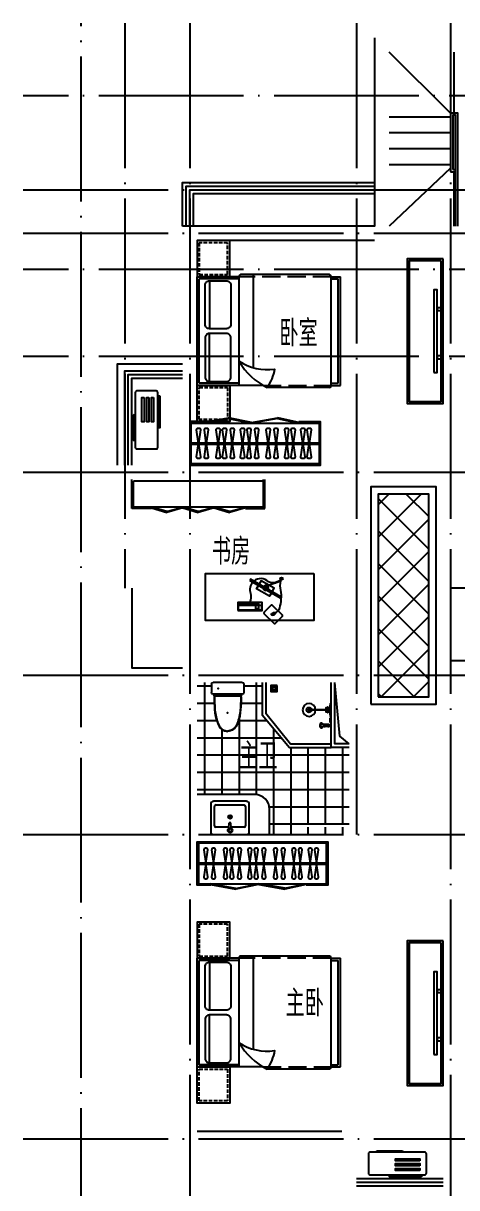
# Model space of a CAD drawing. Extents: x 921942 to 1159542, y -958603 to -790785.
# Drawn here: x 1114490 to 1120475, y -902263 to -886186 of the extents above; entities that cross this region are included whole.
import ezdxf

# ---------------------------------------------------------------- set-up
doc = ezdxf.new("R2010")
doc.units = 0
doc.header["$LTSCALE"] = 1000
doc.header["$MEASUREMENT"] = 0
doc.linetypes.add('DASH', pattern=[0.35, 0.25, -0.1])
doc.linetypes.add('DOTE', pattern=[2.42, 2, -0.2, 0.02, -0.2])
for name, color, linetype in [('BALCONY', 6, 'CONTINUOUS'), ('DOTE', 1, 'DOTE'), ('STAIR', 2, 'CONTINUOUS'), ('TT', 7, 'CONTINUOUS'), ('WINDOW', 4, 'CONTINUOUS'), ('厨卫', 8, 'CONTINUOUS'), ('家具', 8, 'CONTINUOUS'), ('平面填充', 250, 'CONTINUOUS'), ('看线', 2, 'CONTINUOUS'), ('空调', 8, 'CONTINUOUS'), ('管道', 8, 'CONTINUOUS'), ('面积线', 3, 'CONTINUOUS')]:
    doc.layers.add(name, color=color, linetype=linetype)
doc.styles.get("Standard").update_dxf_attribs({"font": 'GBENOR', "bigfont": 'GBCBIG'})

# ---------------------------------------------------------------- blocks, each defined once
blk = doc.blocks.new('dgfgf')
at = {"layer": '家具'}
blk.add_lwpolyline([(7597, -62676), (7147, -62676), (7147, -63176), (7597, -63176), (7597, -62676), (7517, -62676)], dxfattribs=at)
at = {"layer": '家具', "color": 251, "linetype": 'DASH', "ltscale": 0.2}
blk.add_lwpolyline([(7567, -62706), (7177, -62706), (7177, -63146), (7567, -63146)], close=True, dxfattribs=at)
blk = doc.blocks.new('A$C72813290')
at = {"layer": '家具'}
for p, q in [((579, 2000), (0, 2000)), ((0, 500), (0, 2000)), ((30, 530), (30, 1970)), ((579, 1970), (30, 1970)), ((170, 1945), (170, 1283)), ((579, 500), (579, 2010)), ((1830, 2030), (599, 2030)), ((779, 753), (779, 2030)), ((1850, 500), (1850, 2000)), ((1850, 2000), (1980, 2000)), ((1850, 1970), (1950, 1970)), ((1950, 530), (1950, 1970)), ((1980, 500), (1980, 2000)), ((170, 555), (170, 1217)), ((912, 500), (0, 500)), ((579, 530), (30, 530)), ((1850, 530), (1950, 530)), ((1850, 500), (1980, 500)), ((1830, 470), (967, 470))]:
    blk.add_line(p, q, dxfattribs=at)
at = {"layer": '家具', "linetype": 'DASH'}
for p, q in [((1850, 2000), (579, 2000)), ((912, 500), (1850, 500))]:
    blk.add_line(p, q, dxfattribs=at)
at = {"layer": '家具'}
for points in [[(170, 1945), (405, 1945, -0.414214), (465, 1885), (465, 1343, -0.414214), (405, 1283), (170, 1283, -0.414214), (110, 1343), (110, 1885, -0.414214)], [(170, 555), (405, 555, 0.414214), (465, 615), (465, 1157, 0.414214), (405, 1217), (170, 1217, 0.414214), (110, 1157), (110, 615, 0.414214)]]:
    blk.add_lwpolyline(points, format="xyb", close=True, dxfattribs=at)
blk.add_lwpolyline([(579, 833, 0.180302), (1071, 725, -0.088637), (967, 470, 28871.271551)], format="xyb", dxfattribs=at)
for centre, radius, start, end in [((599, 2010), 20, 90, 180), ((1819, 2001), 30.7, 357.6884, 69.6917), ((1392, 1313), 944, 210.6075, 243.2773), ((1819, 499), 30.7, 290.3566, 2.3152)]:
    blk.add_arc(centre, radius, start, end, dxfattribs=at)
blk.add_blockref('dgfgf', (-7147, 65176), dxfattribs=at)
at = {"layer": '家具', "xscale": -1, "rotation": 180}
blk.add_blockref('dgfgf', (-7147, -62676), dxfattribs=at)
blk = doc.blocks.new('sderg fhfgjghj')
at = {"layer": '家具'}
blk.add_line((934, 186), (934, 206), dxfattribs=at)
at = {"layer": '家具', "color": 8}
for p, q in [((-553, -83), (1212, -84)), ((-553, -103), (1212, -104))]:
    blk.add_line(p, q, dxfattribs=at)
at = {"layer": '家具'}
for points in [[(-390, 187), (-390, 207), (-573, 207), (-573, -393), (1232, -394), (1232, 206), (934, 206)], [(-388, 187), (934, 186), (1212, 186), (1212, -374), (-553, -373), (-553, 187), (-388, 187)]]:
    blk.add_lwpolyline(points, dxfattribs=at)
for points in [[(-388, 196), (-40, 259), (-39, 250), (-386, 187)], [(276, 196), (-40, 259), (-42, 250), (274, 187)], [(278, 196), (640, 259), (642, 249), (280, 186)], [(934, 196), (640, 259), (638, 249), (932, 186)]]:
    blk.add_lwpolyline(points, close=True, dxfattribs=at)
at = {"layer": '家具', "color": 8}
for points in [[(-479, -280), (-452, -93), (-479, 93, -0.459921), (-459, 117), (-445, 117, -0.459921), (-425, 93), (-452, -93), (-425, -280, -0.459921), (-445, -303), (-459, -303, -0.459921)], [(-372, -280), (-346, -93), (-372, 93, -0.459921), (-353, 117), (-338, 117, -0.459921), (-319, 93), (-346, -93), (-319, -280, -0.459921), (-338, -303), (-353, -303, -0.459921)], [(-209, -280), (-182, -93), (-209, 93, -0.459921), (-189, 117), (-175, 117, -0.459921), (-155, 93), (-182, -93), (-155, -280, -0.459921), (-175, -303), (-189, -303, -0.459921)], [(-120, -280), (-93, -93), (-120, 93, -0.459921), (-100, 117), (-86, 117, -0.459921), (-66, 93), (-93, -93), (-66, -280, -0.459921), (-86, -303), (-100, -303, -0.459921)], [(-13, -280), (13, -93), (-13, 93, -0.459921), (6, 117), (21, 117, -0.459921), (40, 93), (13, -93), (40, -280, -0.459921), (21, -303), (6, -303, -0.459921)], [(128, -280), (155, -93), (128, 93, -0.459921), (148, 117), (162, 117, -0.459921), (182, 93), (155, -93), (182, -280, -0.459921), (162, -303), (148, -303, -0.459921)], [(217, -280), (244, -93), (217, 93, -0.459921), (236, 117), (251, 117, -0.459921), (270, 93), (244, -93), (270, -280, -0.459921), (251, -303), (236, -303, -0.459921)], [(323, -280), (350, -93), (323, 93, -0.459921), (343, 117), (357, 117, -0.459921), (377, 93), (350, -93), (377, -280, -0.459921), (357, -303), (343, -303, -0.459921)], [(483, -280), (510, -93), (483, 93, -0.459921), (503, 117), (518, 117, -0.459921), (537, 93), (510, -93), (537, -280, -0.459921), (518, -303), (503, -303, -0.459921)], [(590, -280), (617, -93), (590, 93, -0.459921), (610, 117), (624, 117, -0.459921), (644, 93), (617, -93), (644, -280, -0.459921), (624, -303), (610, -303, -0.459921)], [(737, -280), (764, -93), (737, 93, -0.459921), (757, 117), (771, 117, -0.459921), (791, 93), (764, -93), (791, -280, -0.459921), (771, -303), (757, -303, -0.459921)], [(826, -280), (852, -93), (826, 93, -0.459921), (845, 117), (860, 117, -0.459921), (879, 93), (852, -93), (879, -280, -0.459921), (860, -303), (845, -303, -0.459921)], [(961, -280), (988, -93), (961, 93, -0.459921), (981, 117), (995, 117, -0.459921), (1015, 93), (988, -93), (1015, -280, -0.459921), (995, -303), (981, -303, -0.459921)], [(1049, -280), (1076, -93), (1049, 93, -0.459921), (1069, 117), (1083, 117, -0.459921), (1103, 93), (1076, -93), (1103, -280, -0.459921), (1083, -303), (1069, -303, -0.459921)]]:
    blk.add_lwpolyline(points, format="xyb", close=True, dxfattribs=at)
blk = doc.blocks.new('A$C2FB07499')
at = {"layer": '家具', "ltscale": 0.5}
blk.add_lwpolyline([(500, 0), (0, 0), (0, 2000), (500, 2000)], close=True, dxfattribs=at)
at = {"layer": '家具', "color": 251, "ltscale": 40}
for points in [[(470, 30), (30, 30), (30, 1970), (470, 1970)], [(368, 1572), (415, 1572), (415, 428), (368, 428)], [(415, 1381), (480, 1381), (480, 1343), (415, 1343)], [(415, 717), (480, 717), (480, 679), (415, 679)]]:
    blk.add_lwpolyline(points, close=True, dxfattribs=at)
blk = doc.blocks.new('asfdgfhgfh')
at = {"layer": '厨卫', "lineweight": -3}
for p, q in [((-222, -50), (-222, -125)), ((-222, -72), (-192, -72)), ((-192, -50), (-192, -125)), ((-12, -37), (-12, -27)), ((4, -42), (4, -315)), ((14, -315), (14, -42)), ((31, -37), (31, -27))]:
    blk.add_line(p, q, dxfattribs=at)
at = {"layer": '厨卫', "color": 8}
for p, q in [((-6, -37), (-6, -27)), ((24, -34), (24, -27))]:
    blk.add_line(p, q, dxfattribs=at)
at = {"layer": '厨卫', "lineweight": -3}
for points in [[(-195, -40), (-195, -12), (-219, -12), (-219, -40)], [(-1, -27), (-46, -27), (-76, -22), (-76, -12)], [(-76, -12), (94, -12), (94, -22), (64, -27), (19, -27)], [(-19, -61), (-29, -61), (-29, -57), (-19, -57)], [(4, -82), (-19, -82), (-19, -37), (-6, -37)], [(24, -37), (37, -37), (37, -82), (14, -82)], [(37, -57), (47, -57), (47, -61), (37, -61)]]:
    blk.add_lwpolyline(points, dxfattribs=at)
for points in [[(-162, -12), (-162, -22), (-106, -22), (-106, -12)], [(40, -12), (40, -22), (-22, -22), (-22, -12)]]:
    blk.add_lwpolyline(points, close=True, dxfattribs=at)
at = {"layer": '厨卫', "color": 8}
for points in [[(4, -62), (-6, -62), (-6, -34), (-1, -34)], [(19, -34), (24, -34), (24, -62), (14, -62)]]:
    blk.add_lwpolyline(points, dxfattribs=at)
blk.add_lwpolyline([(19, -22), (19, -42), (-1, -42), (-1, -22)], close=True, dxfattribs=at)
for centre, radius in [((-207, -50), 15), ((-207, -99), 15), ((9, -315), 5)]:
    blk.add_circle(centre, radius, dxfattribs=at)
at = {"layer": '厨卫', "lineweight": -3}
blk.add_circle((9, -315), 89.5, dxfattribs=at)
for centre, start, end in [((-239, -119), 286.4181, 340.3267), ((-175, -119), 199.6733, 253.5819)]:
    blk.add_arc(centre, 17.7, start, end, dxfattribs=at)
at = {"layer": '厨卫', "color": 8}
for centre, radius, start, end in [((-207, -50), 17, 133.3359, 208.0725), ((-207, -99), 17, 151.9275, 28.0725), ((-207, -50), 17, 331.9275, 46.6641), ((9, -315), 35, 98.2132, 81.7868), ((9, -315), 9, 123.749, 56.251)]:
    blk.add_arc(centre, radius, start, end, dxfattribs=at)
at = {"layer": '厨卫', "lineweight": -3, "extrusion": (0, 0, -1)}
for centre, major_axis, ratio, start_param, end_param in [((-207, -147), (33.6, 0), 0.612909, -0.37962, 3.521213), ((-207, -138), (31.4, 0), 0.47884, -1.072899, 4.214492)]:
    blk.add_ellipse(centre, major_axis=major_axis, ratio=ratio, start_param=start_param, end_param=end_param, dxfattribs=at)
blk = doc.blocks.new('aswfdgdfh')
at = {"layer": '厨卫'}
blk.add_lwpolyline([(43, -43), (43, 43), (-43, 43), (-43, -43)], close=True, dxfattribs=at)
at = {"layer": '厨卫', "color": 8}
for points in [[(-33, 0), (-33, 1), (-17, 1), (-17, 0)], [(-24, 23), (-22, 24), (-11, 13), (-13, 12)], [(0, 33), (1, 33), (1, 17), (0, 17)], [(23, 24), (24, 22), (13, 11), (12, 13)], [(33, 0), (33, -1), (17, -1), (17, 0)], [(-23, -24), (-24, -22), (-13, -11), (-12, -13)], [(0, -33), (-1, -33), (-1, -17), (0, -17)], [(24, -23), (22, -24), (11, -13), (13, -12)]]:
    blk.add_lwpolyline(points, close=True, dxfattribs=at)
blk.add_circle((0, 0), 36.6, dxfattribs=at)
blk = doc.blocks.new('asfdgfh')
at = {"layer": '厨卫', "ltscale": 100}
for p, q in [((-266, -207, 0), (-266, -92, 0)), ((159, -67, 0), (-241, -67, 0)), ((145, -40, 0), (-228, -40, 0)), ((184, -207, 0), (184, -92, 0)), ((159, -232, 0), (-241, -232, 0))]:
    blk.add_line(p, q, dxfattribs=at)
for centre, radius, start, end in [((-241, -92, 0), 25, 90, 180), ((-261, -39, 0), 33.7, 303.6157, 10.847), ((178, -39, 0), 33.9, 169.3113, 235.1347), ((159, -92, 0), 25, 0, 90), ((-241, -207, 0), 25, 180, 270), ((159, -207, 0), 25, 270, 0)]:
    blk.add_arc(centre, radius, start, end, dxfattribs=at)
for points, knots in [([(-227, -33, 0), (-227, 85, 0), (-226, 243, 0), (-137, 424, 0), (-69, 441, 0), (-41, 448, 0)], [0, 0, 0, 0, 355.24272, 473.249847, 556.576042, 556.576042, 556.576042, 556.576042]), ([(-222, -41, 0), (-222, -2, 0), (-222, 29, 0), (-220, 90, 0), (-219, 121, 0), (-213, 182, 0), (-208, 213, 0), (-198, 258, 0), (-194, 273, 0), (-187, 296, 0), (-184, 303, 0), (-180, 315, 0), (-179, 319, 0), (-176, 326, 0), (-174, 330, 0), (-170, 341, 0), (-167, 348, 0), (-160, 363, 0), (-156, 369, 0), (-148, 382, 0), (-143, 389, 0), (-134, 400, 0), (-129, 405, 0), (-121, 412, 0), (-118, 414, 0), (-112, 418, 0), (-109, 420, 0), (-102, 423, 0), (-99, 425, 0), (-92, 428, 0), (-89, 429, 0), (-78, 433, 0), (-71, 435, 0), (-56, 440, 0), (-48, 441, 0), (-40, 443, 0)], [0, 0, 0, 0, 92.762674, 92.762674, 185.525347, 185.525347, 278.288021, 278.288021, 324.669358, 324.669358, 347.860026, 347.860026, 359.45536, 359.45536, 371.050694, 371.050694, 394.241363, 394.241363, 417.432031, 417.432031, 440.6227, 440.6227, 463.813368, 463.813368, 475.408702, 475.408702, 487.004036, 487.004036, 498.599371, 498.599371, 510.194705, 510.194705, 533.385373, 533.385373, 556.576042, 556.576042, 556.576042, 556.576042]), ([(140, -40, 0), (140, -2, 0), (139, 29, 0), (138, 90, 0), (136, 121, 0), (130, 182, 0), (125, 213, 0), (115, 258, 0), (111, 273, 0), (104, 296, 0), (101, 303, 0), (97, 315, 0), (96, 319, 0), (93, 326, 0), (92, 330, 0), (87, 341, 0), (84, 348, 0), (77, 363, 0), (73, 369, 0), (65, 382, 0), (61, 389, 0), (51, 400, 0), (46, 405, 0), (38, 412, 0), (35, 414, 0), (29, 418, 0), (26, 420, 0), (20, 423, 0), (16, 425, 0), (10, 428, 0), (6, 429, 0), (-4, 433, 0), (-12, 435, 0), (-27, 440, 0), (-35, 441, 0), (-43, 443, 0)], [0, 0, 0, 0, 92.762674, 92.762674, 185.525347, 185.525347, 278.288021, 278.288021, 324.669358, 324.669358, 347.860026, 347.860026, 359.45536, 359.45536, 371.050694, 371.050694, 394.241363, 394.241363, 417.432031, 417.432031, 440.6227, 440.6227, 463.813368, 463.813368, 475.408702, 475.408702, 487.004036, 487.004036, 498.599371, 498.599371, 510.194705, 510.194705, 533.385373, 533.385373, 556.576042, 556.576042, 556.576042, 556.576042]), ([(145, -33, 0), (144, 85, 0), (143, 243, 0), (54, 424, 0), (-13, 441, 0), (-41, 448, 0)], [0, 0, 0, 0, 355.24272, 473.249847, 556.576042, 556.576042, 556.576042, 556.576042])]:
    blk.add_open_spline(points, degree=3, knots=knots, dxfattribs=at)
at = {"layer": '厨卫'}
for p in [(-42, 189, 0), (-171, -149, 0)]:
    blk.add_point(p, dxfattribs=at)
blk = doc.blocks.new('dfdsf')
at = {"layer": '家具'}
for p, q in [((-5626, -27307), (-6081, -27307)), ((-6119, -27345), (-6119, -27726)), ((-5588, -27726), (-5588, -27345)), ((-6081, -27765), (-5626, -27765))]:
    blk.add_line(p, q, dxfattribs=at)
at = {"layer": '家具', "color": 8}
for p, q in [((-6068, -27695), (-6068, -27428)), ((-6049, -27409), (-5869, -27409)), ((-5872, -27364), (-5886, -27364)), ((-5867, -27351), (-5876, -27341)), ((-5867, -27377), (-5876, -27387)), ((-5870, -27392), (-5866, -27466)), ((-5866, -27466), (-5841, -27466)), ((-5854, -27345), (-5854, -27332)), ((-5854, -27383), (-5854, -27396)), ((-5837, -27392), (-5841, -27466)), ((-5831, -27341), (-5840, -27350)), ((-5831, -27387), (-5840, -27377)), ((-5838, -27409), (-5658, -27409)), ((-5835, -27364), (-5821, -27364)), ((-5639, -27428), (-5639, -27695)), ((-5658, -27714), (-6049, -27714))]:
    blk.add_line(p, q, dxfattribs=at)
for centre, radius in [((-5854, -27364), 32.3), ((-5854, -27364), 18.8), ((-5855, -27549), 25.4), ((-5855, -27549), 16)]:
    blk.add_circle(centre, radius, dxfattribs=at)
at = {"layer": '家具'}
for centre, start, end in [((-6081, -27345), 90, 180), ((-5626, -27345), 0, 90), ((-6081, -27726), 180, 270), ((-5626, -27726), 270, 0)]:
    blk.add_arc(centre, 38.1, start, end, dxfattribs=at)
at = {"layer": '家具', "color": 8}
for centre, start, end in [((-6049, -27428), 90, 180), ((-5658, -27428), 0, 90), ((-6049, -27695), 180, 270), ((-5658, -27695), 270, 0)]:
    blk.add_arc(centre, 19.1, start, end, dxfattribs=at)
blk = doc.blocks.new('safdgfhgj')
at = {"layer": '家具'}
for p, q in [((-827, -219), (-827, 181)), ((990, 161), (-807, 161)), ((-807, -219), (-807, 161)), ((990, -219), (990, 181)), ((1010, -219), (1010, 181)), ((-556, -219), (-827, -219)), ((-556, -199), (-807, -199)), ((-556, -199), (-556, -219)), ((742, -199), (-556, -199)), ((742, -219), (1010, -219))]:
    blk.add_line(p, q, dxfattribs=at)
for points in [[(-556, -209), (-347, -272), (-345, -262), (-554, -199)], [(-124, -209), (-347, -272), (-348, -262), (-125, -199)], [(-124, -209), (86, -272), (88, -262), (-122, -199)], [(309, -209), (86, -272), (84, -262), (307, -199)], [(309, -209), (519, -272), (520, -262), (311, -199)], [(742, -209), (519, -272), (517, -262), (740, -199)]]:
    blk.add_lwpolyline(points, close=True, dxfattribs=at)
blk.add_lwpolyline([(990, -199), (742, -199), (742, -219)], dxfattribs=at)
blk = doc.blocks.new('空调机')
at = {"layer": '空调', "color": 8}
for p, q in [((2416486, -275315), (2416486, -275325)), ((2416849, -275305), (2416496, -275305)), ((2416859, -275325), (2416859, -275315))]:
    blk.add_line(p, q, dxfattribs=at)
blk.add_lwpolyline([(2416186, -275325), (2416946, -275325, -0.414214), (2416966, -275345), (2416966, -275615, -0.414214), (2416946, -275635), (2416186, -275635, -0.414214), (2416166, -275615), (2416166, -275345, -0.414214)], format="xyb", close=True, dxfattribs=at)
for points in [[(2416256, -275445), (2416592, -275445), (2416592, -275416), (2416256, -275416)], [(2416256, -275511), (2416592, -275511), (2416592, -275482), (2416256, -275482)], [(2416256, -275577), (2416592, -275577), (2416592, -275548), (2416256, -275548)], [(2416235, -275664), (2416675, -275664), (2416675, -275649), (2416235, -275649)]]:
    blk.add_lwpolyline(points, close=True, dxfattribs=at)
for centre, start, end in [((2416496, -275315), 90, 180), ((2416849, -275315), 0, 90)]:
    blk.add_arc(centre, 10, start, end, dxfattribs=at)
blk = doc.blocks.new('monitor')
at = {"layer": '家具'}
for p, q in [((1213982, -498635), (1213982, -498650)), ((1214012, -498635), (1214012, -498650))]:
    blk.add_line(p, q, dxfattribs=at)
for points in [[(1213797, -498665), (1214197, -498665), (1214197, -498650), (1213797, -498650)], [(1213982, -498635), (1214012, -498635), (1214012, -498620), (1213982, -498620)], [(1213987, -498635), (1214007, -498635), (1214007, -498650), (1213987, -498650)]]:
    blk.add_lwpolyline(points, close=True, dxfattribs=at)
for points in [[(1214082, -498650), (1214082, -498605), (1213912, -498605), (1213912, -498650)], [(1214082, -498665), (1214082, -498710), (1213912, -498710), (1213912, -498665)]]:
    blk.add_lwpolyline(points, dxfattribs=at)
for start, end in [(120, 180), (210, 330), (0, 60)]:
    blk.add_arc((1213997, -498650), 30, start, end, dxfattribs=at)
blk = doc.blocks.new('keyborad')
at = {"layer": '家具'}
for points in [[(1214046, -499984), (1214325, -499984), (1214325, -499891), (1214046, -499891)], [(1214055, -499905), (1214247, -499905), (1214247, -499912), (1214055, -499912)], [(1214055, -499920), (1214247, -499920), (1214247, -499977), (1214055, -499977)], [(1214252, -499905), (1214283, -499905), (1214283, -499912), (1214252, -499912)], [(1214252, -499920), (1214283, -499920), (1214283, -499962), (1214252, -499962)], [(1214287, -499920), (1214318, -499920), (1214318, -499977), (1214287, -499977)]]:
    blk.add_lwpolyline(points, close=True, dxfattribs=at)
blk = doc.blocks.new('com')
at = {"layer": '家具'}
for p, q in [((1214280, -499611), (1214282, -499613)), ((1214281, -499613), (1214289, -499632))]:
    blk.add_line(p, q, dxfattribs=at)
for points in [[(1213891, -499544, -0.353754), (1213926, -499692, 0.387634), (1213919, -499858, 0.387634)], [(1213891, -499544, -0.222136), (1213950, -499639, 0.247528), (1214002, -499714, 1.194978)], [(1213891, -499544, 0.157264), (1213998, -499559, -0.115899), (1214201, -499561, -0.228917), (1214276, -499604, 0.669925)], [(1214288, -499653, -0.102482), (1214276, -499632, -0.140335), (1214276, -499620, -0.497592), (1214290, -499614, 0.497592)], [(1214305, -499645, 0.102482), (1214298, -499623, 0.140335), (1214290, -499614, 0.497592), (1214276, -499620, -0.497592)], [(1214305, -499645, -0.825627), (1214288, -499653, -4.21376)], [(1213930, -499869, 0.285337), (1214057, -499894, -0.150591), (1214161, -499902)]]:
    blk.add_lwpolyline(points, format="xyb", dxfattribs=at)
blk.add_lwpolyline([(1214292, -499741), (1214398, -499630, 0.414214), (1214398, -499611), (1214320, -499536, 0.414214), (1214301, -499537), (1214195, -499647, 0.414214), (1214195, -499666), (1214273, -499741, 0.414214)], format="xyb", close=True, dxfattribs=at)
blk.add_lwpolyline([(1214276, -499605), (1214279, -499611), (1214281, -499610), (1214277, -499604)], close=True, dxfattribs=at)
blk.add_circle((1213891, -499544), 15, dxfattribs=at)
blk.add_arc((1214283, -499617), 17, 248.1471, 338.0484, dxfattribs=at)
at = {"layer": '家具', "rotation": 59.99999999993759}
blk.add_blockref('monitor', (175155, -1301750), dxfattribs=at)
at = {"layer": '看线', "rotation": 90}
blk.add_blockref('keyborad', (714270, -1714087), dxfattribs=at)

msp = doc.modelspace()

# ---------------------------------------------------------------- hatches: boundary and pattern name
at = {"layer": '平面填充'}
h = msp.add_hatch(dxfattribs=at)
h.set_pattern_fill('NET', color=256, scale=100, angle=45, style=0)
h.set_pattern_definition([(45, (464772.54, -324788.2), (-224.5064, 224.5064), []), (135, (464772.54, -324788.2), (-224.5064, -224.5064), [])])
h.paths.add_polyline_path([(1119390, -895486), (1120090, -895486), (1120090, -892686), (1119390, -892686)])
h = msp.add_hatch(dxfattribs=at)
h.set_pattern_fill('NET', color=256, scale=75, style=0)
h.set_pattern_definition([(0, (464772.54, -324788.2), (0, 238.125), []), (90, (464772.54, -324788.2), (-238.125, 1e-14), [])])
edge = h.paths.add_edge_path()
edge.add_line((1118990, -896488), (1118990, -896186))
edge.add_line((1118990, -896186), (1118740, -896186))
edge.add_line((1118740, -896186), (1118165, -896186))
edge.add_line((1118165, -896186), (1117790, -895736))
edge.add_line((1117790, -895736), (1117790, -895286))
edge.add_line((1117790, -895286), (1117512, -895286))
edge.add_arc((1117512, -895311), 25, 0, 90, ccw=False)
edge.add_line((1117537, -895311), (1117537, -895426))
edge.add_arc((1117512, -895426), 25, -90, 0, ccw=False)
edge.add_arc((1117531, -895479), 33.9, 124.8653, 190.6887)
edge.add_spline(control_points=[(1117498, -895485), (1117497, -895603), (1117497, -895760), (1117407, -895942), (1117340, -895959), (1117312, -895966)], knot_values=[0, 0, 0, 0, 355.24272, 473.249847, 556.576042, 556.576042, 556.576042, 556.576042], degree=3, periodic=0)
edge.add_spline(control_points=[(1117312, -895966), (1117284, -895959), (1117216, -895942), (1117127, -895760), (1117126, -895603), (1117126, -895485)], knot_values=[0, 0, 0, 0, 83.326195, 201.333322, 556.576042, 556.576042, 556.576042, 556.576042], degree=3, periodic=0)
edge.add_arc((1117093, -895479), 33.7, 349.153, 415.5214)
edge.add_arc((1117112, -895426), 25, 180, 269.8178, ccw=False)
edge.add_line((1117087, -895426), (1117087, -895311))
edge.add_arc((1117112, -895311), 25, 90, 180, ccw=False)
edge.add_line((1117112, -895286), (1116890, -895286))
edge.add_line((1116890, -895286), (1116890, -895886))
edge.add_line((1116890, -895886), (1116890, -896286))
edge.add_line((1116890, -896286), (1116890, -896836))
edge.add_line((1116890, -896836), (1117690, -896836))
edge.add_arc((1117690, -897036), 200, 0, 90, ccw=False)
edge.add_line((1117890, -897036), (1117890, -897386))
edge.add_line((1117890, -897386), (1118990, -897386))
edge.add_line((1118990, -897386), (1118990, -897286))
edge.add_line((1118990, -897286), (1118260, -897286))
edge.add_line((1118260, -897286), (1118260, -897246))
edge.add_line((1118260, -897246), (1118260, -897246))
edge.add_arc((1119040, -897266), 780, 93.6753, 178.5307, ccw=False)
edge = h.paths.add_edge_path()
edge.add_line((1118990, -897246), (1118990, -896488))
edge.add_arc((1119040, -897266), 780, 93.6753, 178.5307)
edge.add_line((1118260, -897246), (1118990, -897246))

# ---------------------------------------------------------------- linework, layer by layer
at = {"layer": 'BALCONY', "color": 8}
msp.add_line((1119090, -902136), (1120290, -902136), dxfattribs=at)
at = {"layer": 'BALCONY'}
for p, q in [((1119090, -902186), (1120290, -902186)), ((1119090, -902236), (1120290, -902236))]:
    msp.add_line(p, q, dxfattribs=at)
at = {"layer": 'BALCONY', "color": 8}
for points in [[(1115790, -892286), (1115790, -890886), (1116690, -890886)], [(1115990, -892286), (1115990, -891086), (1116690, -891086)]]:
    msp.add_lwpolyline(points, dxfattribs=at)
at = {"layer": 'BALCONY'}
for points in [[(1115890, -892286), (1115890, -890986), (1116690, -890986)], [(1115940, -892286), (1115940, -891036), (1116690, -891036)]]:
    msp.add_lwpolyline(points, dxfattribs=at)
at = {"layer": 'DOTE', "linetype": 'DOTE'}
for p, q in [((1115290, -905586), (1115290, -886186)), ((1115890, -886186), (1115890, -893986)), ((1116790, -886186), (1116790, -905586)), ((1119090, -886186), (1119090, -897386)), ((1120390, -886186), (1120390, -905586)), ((1144152, -887186), (1114490, -887186)), ((1114490, -888486), (1144152, -888486)), ((1114490, -889086), (1144152, -889086)), ((1144152, -889586), (1114490, -889586)), ((1144152, -890786), (1114490, -890786)), ((1114490, -892386), (1144152, -892386)), ((1114490, -895186), (1144152, -895186)), ((1114490, -897386), (1144152, -897386)), ((1114490, -901586), (1144152, -901586))]:
    msp.add_line(p, q, dxfattribs=at)
at = {"layer": 'STAIR'}
for p, q in [((1120390, -887426), (1119540, -886586)), ((1120440, -887426), (1120440, -886586)), ((1119540, -887476), (1120390, -887476)), ((1119540, -887696), (1120390, -887696)), ((1119540, -887916), (1120390, -887916)), ((1119540, -888136), (1120390, -888136)), ((1120390, -888186), (1119540, -888986)), ((1120440, -888986), (1120440, -888236))]:
    msp.add_line(p, q, dxfattribs=at)
at = {"layer": 'WINDOW'}
for points in [[(1116690, -888986), (1116690, -888386), (1119340, -888386)], [(1116740, -888986), (1116740, -888436), (1119340, -888436)], [(1116790, -888986), (1116790, -888486), (1119340, -888486)], [(1116840, -888986), (1116840, -888536), (1119340, -888536), (1119340, -888986)], [(1117790, -895286), (1117790, -895736), (1118165, -896186), (1118740, -896186)], [(1117840, -895286), (1117840, -895712), (1118182, -896136), (1118740, -896136)]]:
    msp.add_lwpolyline(points, dxfattribs=at)
at = {"layer": '家具'}
msp.add_lwpolyline([(1118504, -893784), (1118504, -894434), (1117004, -894434), (1117004, -893784)], close=True, dxfattribs=at)
msp.add_lwpolyline([(1117890, -897386), (1117890, -897036, 0.414214), (1117690, -896836), (1116890, -896836)], format="xyb", dxfattribs=at)
at = {"layer": '平面填充'}
for points in [[(1119290, -895586), (1120190, -895586), (1120190, -892586), (1119290, -892586)], [(1119390, -895486), (1120090, -895486), (1120090, -892686), (1119390, -892686)], [(1120390, -894986), (1122590, -894986), (1122590, -893986), (1120390, -893986)]]:
    msp.add_lwpolyline(points, close=True, dxfattribs=at)
at = {"layer": '看线'}
for p, q in [((1119340, -889186), (1116890, -889186)), ((1118890, -901486), (1116890, -901486))]:
    msp.add_line(p, q, dxfattribs=at)
msp.add_lwpolyline([(1115990, -893986), (1115990, -895086), (1116690, -895086)], dxfattribs=at)
at = {"layer": '管道'}
for points in [[(1118990, -896186), (1118740, -896186), (1118740, -895286)], [(1118990, -896136), (1118790, -896136), (1118790, -895286)], [(1118990, -896136), (1118861, -896030), (1118790, -895286)]]:
    msp.add_lwpolyline(points, dxfattribs=at)
at = {"layer": '面积线'}
for p, q in [((1120390, -888236), (1120460, -888236)), ((1120420, -888206), (1120460, -888206))]:
    msp.add_line(p, q, dxfattribs=at)
for points in [[(1119340, -886386), (1119340, -888986), (1116690, -888986)], [(1120490, -888986), (1120490, -887426), (1120390, -887426), (1120390, -888236)], [(1120460, -888986), (1120460, -887456), (1120420, -887456), (1120420, -888206)]]:
    msp.add_lwpolyline(points, dxfattribs=at)

# ---------------------------------------------------------------- block references
at = {"layer": '厨卫'}
msp.add_blockref('safdgfhgj', (1116817, -892667), dxfattribs=at)
at = {"layer": '厨卫', "xscale": -1}
for name, p, rotation in [('asfdgfh', (1117353, -895518, 0), 180), ('asfdgfhgfh', (1118751, -895675), 270)]:
    msp.add_blockref(name, p, dxfattribs=dict(at, rotation=rotation))
at = {"layer": '厨卫', "rotation": 90}
msp.add_blockref('aswfdgdfh', (1117952, -895370), dxfattribs=at)
at = {"layer": '家具'}
for name, p in [('A$C72813290', (1116890, -891686)), ('sderg fhfgjghj', (1117363, -891893)), ('A$C72813290', (1116890, -901095))]:
    msp.add_blockref(name, p, dxfattribs=at)
at = {"layer": '家具', "xscale": -1, "rotation": 180}
for name, p in [('A$C2FB07499', (1119790, -889436)), ('sderg fhfgjghj', (1117463, -897880)), ('A$C2FB07499', (1119790, -898853))]:
    msp.add_blockref(name, p, dxfattribs=at)
at = {"layer": '家具', "xscale": 1.215737044345587, "yscale": 1.215737044578418, "zscale": 1.215737044577628, "rotation": 269.9999999780541}
msp.add_blockref('com', (1725369, 581918), dxfattribs=at)
at = {"layer": '家具', "rotation": 179.9999999466392}
msp.add_blockref('dfdsf', (1111491, -924693), dxfattribs=at)
at = {"layer": '空调', "xscale": -1, "rotation": 90}
msp.add_blockref('空调机', (840712, 1524903), dxfattribs=at)
at = {"layer": '空调', "xscale": -1}
msp.add_blockref('空调机', (3536222, -626449), dxfattribs=at)

# ---------------------------------------------------------------- texts
at = {"layer": 'TT', "color": 0, "linetype": 'Continuous'}
for s, p in [('卧室', (1118026, -890651)), ('书房', (1117095, -893663)), ('主卫', (1117472, -896488)), ('主卧', (1118112, -899901))]:
    msp.add_text(s, height=367.5, dxfattribs=at).set_placement(p)

doc.saveas('drawing.dxf')
